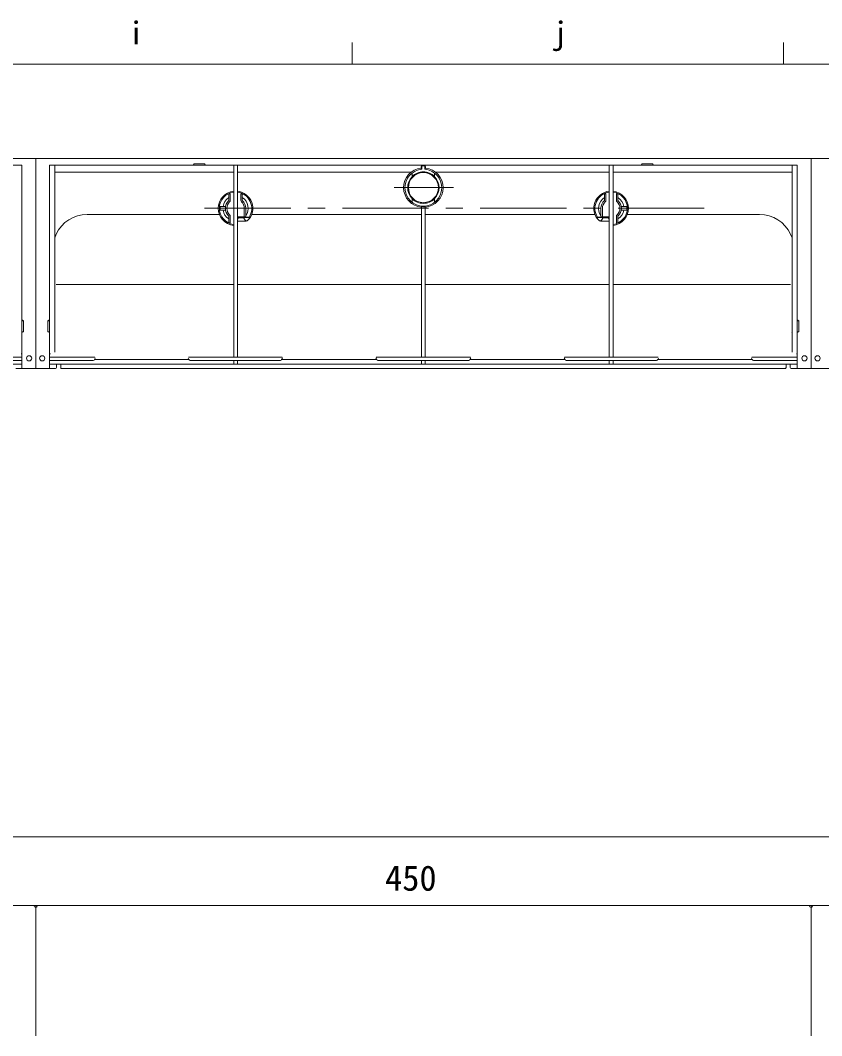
# Model space of a CAD drawing. Units: millimetres, scale not verified. Extents: x -1916 to 1917, y -1364 to 1364.
# Drawn here: x 206 to 672, y 775 to 1364 of the extents above; entities that cross this region are included whole.
import ezdxf
from ezdxf.enums import TextEntityAlignment as Align

# ---------------------------------------------------------------- set-up
doc = ezdxf.new("R2010")
doc.units = ezdxf.units.MM
doc.header["$LTSCALE"] = 10
doc.linetypes.add('CHAIN1', pattern=[8, 5, -1, 1, -1])
for name, color, linetype, lineweight in [('0-5_A-6', 7, 'Continuous', 18), ('2-C', 7, 'Continuous', 18), ('3-C', 7, 'Continuous', 18), ('F-4', 7, 'Continuous', 18)]:
    doc.layers.add(name, color=color, linetype=linetype, lineweight=lineweight)
doc.styles.add('ＭＳ ゴシック', font='')
doc.styles.get('ＭＳ ゴシック').set_extended_font_data('MS Gothic')

msp = doc.modelspace()

# ---------------------------------------------------------------- linework, layer by layer
at = {"layer": '0-5_A-6'}
for p, q in [((-1134.62, 890.19), (1115.38, 890.19)), ((-234.62, 850.22), (215.38, 850.22)), ((216.38, 850.22), (214.38, 850.22)), ((216.38, 850.22), (214.38, 850.22)), ((215.38, 850.22), (665.38, 850.22)), ((215.38, 850.22), (215.38, 774.7)), ((666.38, 850.22), (664.38, 850.22)), ((665.38, 850.22), (1115.38, 850.22)), ((665.38, 850.22), (665.38, 774.7))]:
    msp.add_line(p, q, dxfattribs=at)
for centre in [(215.38, 850.22), (215.38, 850.22), (665.38, 850.22)]:
    msp.add_arc(centre, 1, 180, 0, dxfattribs=at)
at = {"layer": '2-C'}
for p, q in [((215.38, 1284.09), (-234.62, 1284.09)), ((-226.62, 1280.09), (207.38, 1280.09)), ((207.38, 1280.09), (207.38, 1162.09)), ((215.38, 1162.45), (215.38, 1284.09)), ((1115.38, 1284.09), (665.38, 1284.09)), ((665.38, 1162.45), (665.38, 1284.09)), ((208.28, 1183.39), (207.38, 1182.94)), ((181.11, 1168.58), (207.38, 1168.58)), ((206.88, 1170.53), (207.38, 1170.53)), ((207.38, 1164.59), (-226.62, 1164.59)), ((181.94, 1166.77), (207.38, 1166.77)), ((203.88, 1162.09), (215.38, 1162.09)), ((676.88, 1162.09), (665.38, 1162.09))]:
    msp.add_line(p, q, dxfattribs=at)
for points in [[(207.37, 1189.79), (208.28, 1189.79), (207.38, 1190.24)], [(208.28, 1189.79), (208.28, 1183.39), (207.37, 1183.39)], [(215.38, 1162.45), (215.38, 1162.09), (215.38, 1162.45)], [(665.38, 1162.09), (665.38, 1162.45), (665.38, 1162.09)]]:
    msp.add_lwpolyline(points, dxfattribs=at)
for centre in [(211.58, 1167.99), (669.18, 1167.99)]:
    msp.add_circle(centre, 1.5, dxfattribs=at)
at = {"layer": '3-C'}
for p, q in [((665.38, 1284.09), (215.38, 1284.09)), ((215.38, 1162.45), (215.38, 1284.09)), ((223.38, 1280.09), (223.38, 1162.09)), ((223.38, 1280.09), (657.38, 1280.09)), ((226.41, 1280.09), (226.41, 1171.64)), ((313.58, 1280.99), (314.03, 1280.09)), ((330.29, 1168.58), (330.29, 1280.09)), ((332.47, 1168.58), (332.47, 1280.09)), ((441.18, 1279.76), (439.58, 1279.76)), ((439.58, 1279.76), (439.58, 1277.75)), ((441.18, 1279.76), (441.18, 1277.75)), ((548.29, 1168.58), (548.29, 1280.09)), ((550.47, 1168.58), (550.47, 1280.09)), ((573.58, 1280.99), (574.03, 1280.09)), ((654.35, 1280.09), (654.35, 1171.64)), ((657.38, 1280.09), (657.38, 1162.09)), ((665.38, 1162.45), (665.38, 1284.09)), ((226.41, 1276.13), (330.1, 1276.13)), ((226.41, 1274.68), (226.41, 1274.68)), ((226.41, 1273.88), (226.41, 1273.88)), ((332.66, 1276.13), (433.33, 1276.13)), ((433.88, 1275.47), (433.88, 1275.58)), ((433.88, 1273.53), (433.88, 1273.46)), ((433.88, 1273.53), (433.88, 1273.46)), ((439.58, 1277.75), (439.14, 1278.49)), ((441.18, 1277.75), (441.62, 1278.49)), ((446.88, 1275.58), (446.88, 1275.47)), ((446.88, 1275.58), (446.88, 1275.47)), ((446.88, 1273.53), (446.88, 1275.47)), ((446.88, 1273.46), (446.88, 1273.53)), ((446.88, 1273.53), (446.88, 1273.46)), ((447.43, 1276.13), (548.1, 1276.13)), ((550.66, 1276.13), (654.35, 1276.13)), ((654.35, 1274.68), (654.35, 1274.68)), ((654.35, 1273.88), (654.35, 1273.88)), ((226.41, 1273.38), (226.41, 1273.38)), ((226.41, 1273.09), (226.41, 1273.09)), ((654.35, 1273.38), (654.35, 1273.38)), ((654.35, 1273.09), (654.35, 1273.09)), ((327.45, 1263.19), (327.45, 1259.65)), ((328.31, 1263.19), (328.31, 1259.65)), ((334.45, 1263.19), (334.45, 1259.65)), ((335.31, 1263.19), (335.31, 1259.53)), ((545.45, 1263.19), (545.45, 1259.53)), ((546.31, 1263.19), (546.31, 1259.65)), ((552.45, 1263.19), (552.45, 1259.65)), ((553.31, 1263.19), (553.31, 1259.65)), ((322.4, 1256.09), (325.53, 1256.09)), ((327.95, 1258.82), (327.95, 1258.81)), ((327.95, 1258.82), (327.95, 1258.81)), ((334.81, 1258.81), (334.81, 1258.82)), ((433.88, 1260.72), (433.88, 1260.66)), ((433.88, 1258.61), (433.88, 1258.72)), ((439.29, 1168.45), (439.29, 1256.07)), ((439.79, 1256.03), (439.79, 1256.03)), ((440.97, 1256.03), (440.97, 1256.03)), ((441.47, 1256.07), (441.47, 1168.45)), ((446.88, 1260.66), (446.88, 1260.72)), ((446.88, 1258.72), (446.88, 1258.61)), ((545.95, 1258.81), (545.95, 1258.82)), ((552.81, 1258.82), (552.81, 1258.81)), ((552.81, 1258.82), (552.81, 1258.81)), ((558.36, 1256.09), (555.23, 1256.09)), ((322.01, 1251.59), (245.28, 1251.59)), ((322.01, 1251.59), (245.28, 1251.59)), ((322.4, 1254.09), (325.53, 1254.09)), ((327.45, 1250.52), (327.45, 1246.99)), ((328.31, 1250.53), (328.31, 1246.99)), ((332.47, 1250.08), (336.94, 1250.08)), ((336.45, 1255.09), (336.45, 1250.5)), ((336.45, 1255.09), (336.45, 1250.5)), ((336.85, 1250.1), (336.91, 1250.1)), ((336.98, 1250.03), (338.09, 1250.03)), ((337.31, 1255.09), (337.31, 1250.5)), ((339.3, 1250.02), (339.7, 1249.8)), ((439.29, 1251.59), (340.76, 1251.59)), ((441.47, 1251.59), (540.01, 1251.59)), ((541.46, 1250.02), (541.06, 1249.8)), ((543.78, 1250.03), (542.67, 1250.03)), ((543.45, 1255.09), (543.45, 1250.5)), ((543.85, 1250.1), (543.78, 1250.03)), ((548.29, 1250.08), (543.82, 1250.08)), ((543.91, 1250.1), (543.85, 1250.1)), ((543.91, 1250.1), (543.85, 1250.1)), ((544.31, 1255.09), (544.31, 1250.5)), ((544.31, 1255.09), (544.31, 1250.5)), ((552.45, 1250.53), (552.45, 1246.99)), ((553.31, 1250.52), (553.31, 1246.99)), ((558.36, 1254.09), (555.23, 1254.09)), ((635.48, 1251.59), (558.76, 1251.59)), ((558.76, 1251.59), (635.48, 1251.59)), ((339.7, 1249.8), (332.47, 1249.8)), ((332.47, 1247.69), (337.54, 1247.69)), ((332.98, 1249.32), (332.48, 1248.69)), ((332.78, 1247.69), (332.76, 1247.69)), ((332.98, 1249.66), (332.98, 1249.66)), ((332.98, 1249.32), (332.98, 1249.66)), ((336.18, 1249.66), (336.18, 1249.66)), ((336.18, 1249.32), (336.18, 1249.66)), ((336.18, 1249.32), (337.01, 1248.28)), ((541.06, 1249.8), (548.29, 1249.8)), ((548.29, 1247.69), (543.22, 1247.69)), ((544.58, 1249.32), (543.75, 1248.28)), ((544.58, 1249.32), (544.58, 1249.66)), ((544.58, 1249.66), (544.58, 1249.66)), ((547.78, 1249.32), (547.78, 1249.66)), ((547.78, 1249.66), (547.78, 1249.66)), ((547.78, 1249.32), (548.28, 1248.69)), ((547.98, 1247.69), (548, 1247.69)), ((227.32, 1239.99), (226.41, 1237.96)), ((653.44, 1239.99), (654.35, 1237.96)), ((226.41, 1210.89), (226.41, 1210.89)), ((226.41, 1209.29), (226.41, 1209.29)), ((227.32, 1210.89), (329.98, 1210.89)), ((439.29, 1210.89), (332.78, 1210.89)), ((441.47, 1210.89), (547.98, 1210.89)), ((550.78, 1210.89), (653.44, 1210.89)), ((654.35, 1210.89), (654.35, 1210.89)), ((654.35, 1209.29), (654.35, 1209.29)), ((226.41, 1206.11), (226.41, 1206.12)), ((654.35, 1206.11), (654.35, 1206.12)), ((222.48, 1189.79), (223.38, 1190.24)), ((223.39, 1189.79), (222.48, 1189.79)), ((222.48, 1183.39), (223.39, 1183.39)), ((226.68, 1183.14), (226.68, 1183.14)), ((654.09, 1183.14), (654.09, 1183.14)), ((658.28, 1183.39), (657.38, 1182.94)), ((223.88, 1170.53), (223.38, 1170.53)), ((249.65, 1168.58), (223.38, 1168.58)), ((249.56, 1167.39), (249.91, 1168.06)), ((249.91, 1168.06), (249.56, 1167.39)), ((249.56, 1167.39), (304.24, 1167.39)), ((304.32, 1167.24), (303.92, 1168.02)), ((358.31, 1168.58), (304.15, 1168.58)), ((358.14, 1167.24), (358.57, 1168.06)), ((358.22, 1167.39), (413.24, 1167.39)), ((413.32, 1167.24), (412.89, 1168.06)), ((467.61, 1168.58), (413.15, 1168.58)), ((467.44, 1167.24), (467.87, 1168.06)), ((467.52, 1167.39), (522.54, 1167.39)), ((522.62, 1167.24), (522.19, 1168.06)), ((522.45, 1168.58), (576.61, 1168.58)), ((576.44, 1167.24), (576.85, 1168.02)), ((576.52, 1167.39), (631.2, 1167.39)), ((631.2, 1167.39), (630.85, 1168.06)), ((631.11, 1168.58), (657.38, 1168.58)), ((656.88, 1170.53), (657.38, 1170.53)), ((226.88, 1162.09), (215.38, 1162.09)), ((248.82, 1166.77), (223.38, 1166.77)), ((657.38, 1164.59), (223.38, 1164.59)), ((227.38, 1164.59), (227.38, 1162.59)), ((229.89, 1162.6), (229.89, 1164.59)), ((650.37, 1162.1), (230.39, 1162.1)), ((357.47, 1166.77), (304.99, 1166.77)), ((330.29, 1166.77), (330.29, 1164.58)), ((332.47, 1164.58), (332.47, 1166.77)), ((413.99, 1166.77), (466.77, 1166.77)), ((439.29, 1166.77), (439.29, 1164.58)), ((440.38, 1162.09), (440.38, 1162.1)), ((441.47, 1166.77), (441.47, 1164.58)), ((523.35, 1166.77), (575.77, 1166.77)), ((548.29, 1164.58), (548.29, 1166.77)), ((550.47, 1166.77), (550.47, 1164.58)), ((631.94, 1166.77), (657.38, 1166.77)), ((650.87, 1162.6), (650.87, 1164.59)), ((653.38, 1164.59), (653.38, 1162.59)), ((653.88, 1162.09), (665.38, 1162.09))]:
    msp.add_line(p, q, dxfattribs=at)
at = {"layer": '3-C', "color": 4, "linetype": 'CHAIN1', "lineweight": 5}
for p, q in [((423.42, 1267.09), (457.88, 1267.09)), ((313.39, 1255.09), (605.38, 1255.09))]:
    msp.add_line(p, q, dxfattribs=at)
at = {"layer": '3-C'}
for points in [[(307.18, 1280.08), (307.18, 1280.99), (306.73, 1280.09)], [(307.18, 1280.99), (313.58, 1280.99), (313.58, 1280.08)], [(439.14, 1278.49), (439.14, 1279.09), (439.58, 1279.76)], [(441.62, 1278.49), (441.62, 1279.09), (441.18, 1279.76)], [(567.18, 1280.08), (567.18, 1280.99), (566.73, 1280.09)], [(573.58, 1280.08), (573.58, 1280.99), (567.18, 1280.99)], [(433.88, 1275.58), (433.88, 1275.47), (433.88, 1273.53)], [(433.88, 1260.72), (433.88, 1260.66), (433.88, 1258.72), (433.88, 1258.61)], [(446.88, 1260.72), (446.88, 1260.66), (446.88, 1258.72), (446.88, 1258.61)], [(336.85, 1250.1), (336.91, 1250.1), (336.98, 1250.03)], [(222.48, 1189.79), (222.48, 1183.39), (223.38, 1182.94)], [(657.37, 1189.79), (658.28, 1189.79), (657.38, 1190.24)], [(658.28, 1189.79), (658.28, 1183.39), (657.37, 1183.39)], [(215.38, 1162.09), (215.38, 1162.45), (215.38, 1162.09)], [(665.38, 1162.45), (665.38, 1162.09), (665.38, 1162.45)]]:
    msp.add_lwpolyline(points, dxfattribs=at)
for centre in [(219.18, 1167.99), (661.58, 1167.99)]:
    msp.add_circle(centre, 1.5, dxfattribs=at)
for centre, radius, start, end in [((440.38, 1267.09), 11.46, 96.2034, 264.53827), ((440.38, 1267.09), 10.69, 94.30793, 85.69207), ((440.38, 1267.09), 9.1, 135.57662, 224.42338), ((440.38, 1267.09), 8.7, 90, 270), ((440.38, 1267.09), 9.15, 44.70716, 135.29284), ((440.38, 1267.09), 8.7, 270, 90), ((440.38, 1267.09), 11.46, 275.46173, 83.7966), ((440.38, 1267.09), 9.1, 315.57662, 44.42338), ((331.38, 1255.09), 10.01, 96.26765, 263.73235), ((331.38, 1255.09), 9.4, 97.51423, 262.48577), ((327.88, 1263.19), 0.433, 360, 180.00967), ((331.38, 1255.09), 10.01, 316.00621, 83.73235), ((331.38, 1255.09), 9.4, 327.38263, 82.48531), ((334.88, 1263.19), 0.433, 359.99994, 180), ((549.38, 1255.09), 10.01, 96.26765, 223.99379), ((549.38, 1255.09), 9.4, 97.51469, 212.61737), ((545.88, 1263.19), 0.433, 0, 180.00006), ((549.38, 1255.09), 10.01, 276.26765, 83.73235), ((549.38, 1255.09), 9.4, 277.51423, 82.48577), ((552.88, 1263.19), 0.433, 359.99033, 180), ((331.38, 1255.09), 9.04, 173.63196, 186.36597), ((331.38, 1255.09), 7.34, 122.38037, 172.15812), ((331.38, 1255.09), 5.93, 132.65624, 227.22509), ((331.38, 1255.09), 5.07, 132.64231, 227.34572), ((327.18, 1259.65), 0.263, 312.18045, 0.3864), ((327.18, 1259.65), 0.263, 312.17918, 0.39014), ((327.18, 1259.65), 1.13, 312.64231, 0), ((335.58, 1259.65), 1.13, 180, 227.35769), ((331.38, 1255.09), 5.07, 0, 47.35769), ((331.38, 1255.09), 7.34, 323.8895, 57.61969), ((331.38, 1255.09), 5.93, 0.00013, 48.47898), ((440.38, 1267.09), 9.15, 224.70716, 270), ((450.19, 1418.04), 162.34, 266.15056, 266.32699), ((440.38, 1267.07), 11.05, 266.93076, 273.06924), ((440.38, 1267.09), 9.15, 270, 315.29284), ((430.57, 1418.04), 162.34, 273.67301, 273.84944), ((549.38, 1255.09), 7.34, 122.38031, 216.1105), ((549.38, 1255.09), 5.93, 131.52102, 179.99987), ((549.38, 1255.09), 5.07, 132.64231, 180), ((545.18, 1259.65), 1.13, 312.64231, 360), ((553.58, 1259.65), 1.13, 180, 227.35769), ((549.38, 1255.09), 5.07, 312.65428, 47.35769), ((549.38, 1255.09), 7.34, 7.84188, 57.61963), ((553.58, 1259.65), 0.263, 179.60986, 227.82082), ((553.58, 1259.65), 0.263, 179.6136, 227.81955), ((549.38, 1255.09), 5.93, 312.77491, 47.34376), ((549.38, 1255.09), 9.04, 353.63403, 6.36804), ((245.28, 1231.89), 19.7, 90, 155.72076), ((331.38, 1255.09), 7.34, 187.84192, 237.61971), ((327.15, 1250.52), 0.3, 0.00205, 47.2231), ((327.15, 1250.52), 0.3, 0.00205, 47.2231), ((327.18, 1250.53), 1.13, 0, 47.41121), ((336.85, 1250.5), 0.4, 180.0066, 269.99311), ((336.91, 1250.5), 0.4, 270.00836, 359.99088), ((338.41, 1209.22), 40.82, 88.74441, 90.44455), ((542.35, 1209.22), 40.82, 89.55545, 91.25559), ((543.85, 1250.5), 0.4, 180.00912, 269.99164), ((543.91, 1250.5), 0.4, 270.00689, 359.9934), ((553.58, 1250.53), 1.13, 132.58879, 180), ((549.38, 1255.09), 7.34, 302.38029, 352.15808), ((553.61, 1250.52), 0.3, 132.7769, 179.99795), ((553.61, 1250.52), 0.3, 132.7769, 179.99795), ((635.48, 1231.89), 19.7, 24.27924, 90), ((327.88, 1246.99), 0.433, 180.00006, 360), ((336.17, 1271.33), 21.93, 261.64324, 262.10051), ((333.85, 1254.83), 5.28, 262.39996, 266.35395), ((334.43, 1264.1), 14.56, 266.38834, 268.38953), ((334.59, 1270.92), 21.38, 268.47559, 269.97035), ((334.58, 1269.79), 20.25, 269.99301, 271.3715), ((334.61, 1267.47), 17.94, 271.48225, 272.93077), ((335.21, 1256), 6.45, 272.77448, 275.96692), ((336.26, 1245.9), 3.7, 94.57276, 95.92433), ((336.36, 1244.76), 4.85, 93.39827, 94.58756), ((336.52, 1242.05), 7.57, 92.52383, 93.39827), ((337.79, 1248.9), 1, 218.26404, 315.97338), ((337.51, 1249.2), 1.5, 271.44051, 315.46202), ((331.38, 1255.09), 9.92, 315.97338, 325.98175), ((330.97, 1252.94), 9.28, 338.53372, 340.22118), ((549.79, 1252.94), 9.28, 199.77882, 201.46628), ((549.38, 1255.09), 9.92, 214.01825, 224.02662), ((543.25, 1249.2), 1.5, 224.53798, 268.55949), ((542.97, 1248.9), 1, 224.02662, 321.73596), ((544.24, 1242.05), 7.57, 86.60173, 87.47617), ((544.4, 1244.76), 4.85, 85.41244, 86.60173), ((544.5, 1245.9), 3.7, 84.07567, 85.42724), ((545.55, 1256), 6.45, 264.03308, 267.22552), ((546.16, 1267.47), 17.94, 267.06923, 268.51775), ((546.18, 1269.79), 20.25, 268.6285, 270.00699), ((546.17, 1270.92), 21.38, 270.02965, 271.52441), ((546.33, 1264.1), 14.56, 271.61047, 273.61166), ((546.91, 1254.83), 5.28, 273.64605, 277.60004), ((544.59, 1271.33), 21.93, 277.89949, 278.35676), ((552.88, 1246.99), 0.433, 180, 359.99994), ((251.18, 1166.54), 1.83, 152.29834, 157.63152), ((249.66, 1168.12), 0.454, 74.43911, 90.53472), ((304.78, 1168.53), 0.998, 207.83865, 210.43875), ((358.31, 1168.15), 0.424, 73.86181, 91.11202), ((413.15, 1168.15), 0.424, 88.88798, 106.13819), ((467.61, 1168.15), 0.424, 73.86181, 91.11202), ((522.45, 1168.15), 0.424, 88.88798, 106.13819), ((575.99, 1168.53), 0.998, 329.56125, 332.16135), ((631.1, 1168.12), 0.454, 89.46528, 105.56089), ((629.58, 1166.54), 1.83, 22.36848, 27.70166), ((226.88, 1162.59), 0.5, 270, 0), ((230.39, 1162.6), 0.5, 180.00101, 270.00211), ((248.79, 1167.53), 0.757, 272.36085, 337.38368), ((305.02, 1167.53), 0.757, 202.64361, 267.61186), ((357.44, 1167.53), 0.757, 272.36085, 337.38368), ((414.02, 1167.53), 0.757, 202.64361, 267.61185), ((466.74, 1167.53), 0.757, 272.38815, 337.35639), ((523.32, 1167.53), 0.757, 202.61632, 267.63915), ((575.74, 1167.53), 0.757, 272.38814, 337.35639), ((631.97, 1167.53), 0.757, 202.61632, 267.63915), ((650.37, 1162.6), 0.5, 269.99789, 359.99899), ((653.88, 1162.59), 0.5, 180, 270)]:
    msp.add_arc(centre, radius, start, end, dxfattribs=at)
at = {"layer": 'F-4'}
for p, q in [((399.08, 1338.76), (399.08, 1351.27)), ((649.35, 1338.76), (649.35, 1351.27)), ((-1915.97, 1338.76), (1900.73, 1338.76))]:
    msp.add_line(p, q, dxfattribs=at)

# ---------------------------------------------------------------- texts
at = {"layer": '0-5_A-6', "style": 'ＭＳ ゴシック'}
msp.add_text('450', height=14.66, dxfattribs=at).set_placement((418.15, 854.5), align=Align.BOTTOM_LEFT)
at = {"layer": 'F-4', "style": 'ＭＳ ゴシック'}
for s, p in [('i', (269.16, 1346.33)), ('j', (515.28, 1346.33))]:
    msp.add_text(s, height=13.2, dxfattribs=at).set_placement(p, align=Align.BOTTOM_LEFT)

doc.saveas('drawing.dxf')
